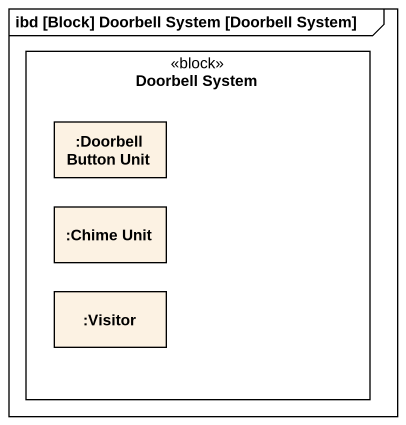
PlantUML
@startuml
mainframe ibd [Block] Doorbell System [Doorbell System]
rectangle "Doorbell System" as Doorbell_System <<block>> {
  rectangle ":Doorbell Button Unit" as Doorbell_Button_Unit
  rectangle ":Chime Unit" as Chime_Unit
  rectangle ":Visitor" as Visitor
}
@enduml
